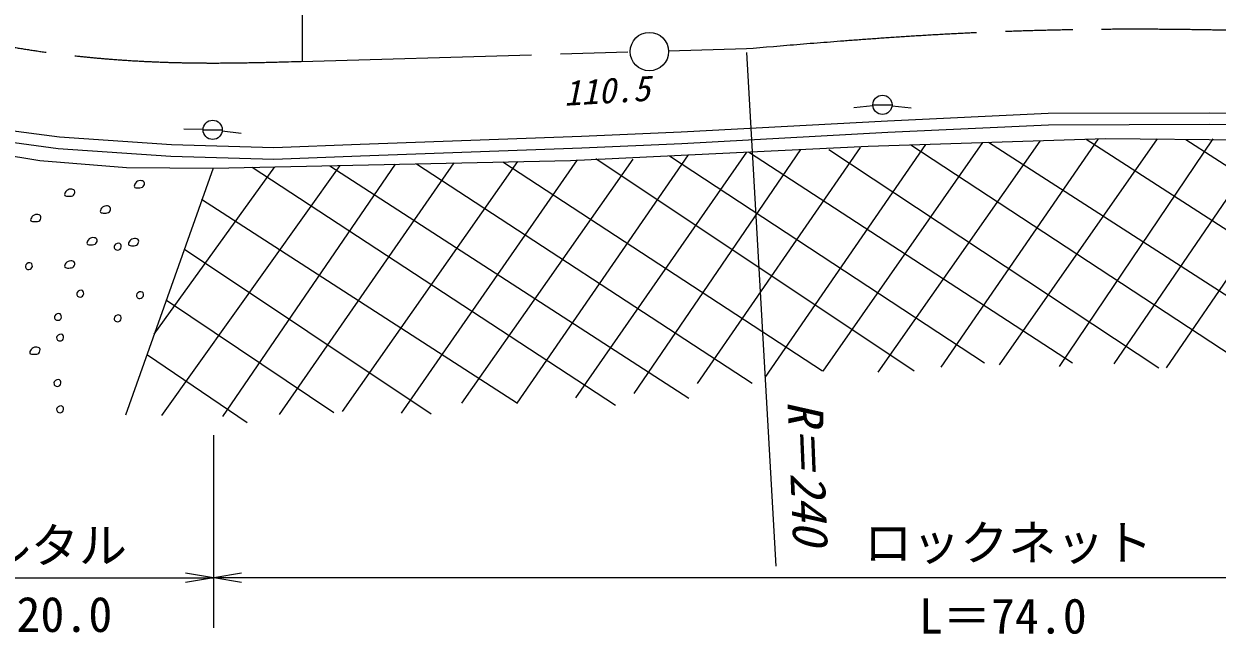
# Model space of a CAD drawing. Units: millimetres, scale not verified. Extents: x 40000 to 680000, y 20000 to 380000.
# Drawn here: x 239266 to 301332, y 240137 to 271857 of the extents above; entities that cross this region are included whole.
import ezdxf
from ezdxf.enums import TextEntityAlignment as Align

# ---------------------------------------------------------------- set-up
doc = ezdxf.new("R2010")
doc.units = ezdxf.units.MM
doc.header["$LTSCALE"] = 1000
doc.linetypes.add('CHAIN', pattern=[18.5, 12, -1.5, 3.5, -1.5])
for name, color, linetype, lineweight in [('M-BGD', 7, 'Continuous', 25), ('M-BMK', 2, 'CHAIN', 13), ('M-BMK-SRVR', 3, 'Continuous', 25), ('M-STR-HTXT', 7, 'Continuous', 13), ('M-STR-STR3', 7, 'Continuous', 25)]:
    doc.layers.add(name, color=color, linetype=linetype, lineweight=lineweight)
doc.styles.add('ＭＳ ゴシック', font='')
doc.styles.get('ＭＳ ゴシック').set_extended_font_data('MS Gothic')

msp = doc.modelspace()

# ---------------------------------------------------------------- linework, layer by layer
at = {"layer": 'M-BGD'}
for p, q in [((283423, 267599), (282433, 267499)), ((283424, 267650), (284424, 267650)), ((284423, 267599), (285413, 267489)), ((284183, 266823), (292551, 267210)), ((292551, 267210), (300949, 267236)), ((300949, 267236), (307722, 267133)), ((238072, 266388), (241112, 265981)), ((248583, 266359), (247583, 266379)), ((248586, 266350), (249586, 266350)), ((249583, 266289), (250573, 266179)), ((273456, 266241), (284183, 266823)), ((284213, 266224), (292566, 266610)), ((292566, 266610), (300945, 266636)), ((300945, 266636), (307700, 266533)), ((237976, 265796), (241052, 265383)), ((241112, 265981), (246942, 265588)), ((256757, 265605), (268271, 266017)), ((268271, 266017), (273456, 266241)), ((273485, 265641), (284213, 266224)), ((289132, 265691), (280825, 253804)), ((283178, 265499), (295534, 265896)), ((292116, 265760), (283678, 253756)), ((286982, 254018), (295162, 265884)), ((289447, 265701), (308279, 253590)), ((298217, 265878), (290000, 254137)), ((293138, 254041), (301124, 265878)), ((294526, 265864), (313413, 253685)), ((295534, 265896), (306253, 265797)), ((303905, 265807), (295966, 254184)), ((306757, 265783), (298676, 253970)), ((299698, 265855), (318499, 253732)), ((235364, 265534), (240099, 264755)), ((241052, 265383), (246913, 264988)), ((246942, 265588), (252273, 265434)), ((252273, 265434), (256757, 265605)), ((256779, 265005), (268295, 265418)), ((273827, 265050), (264900, 252140)), ((267695, 264755), (283178, 265499)), ((276848, 265195), (267966, 252425)), ((268295, 265418), (273485, 265641)), ((279670, 265331), (270985, 252639)), ((282774, 265427), (274289, 253162)), ((276953, 265200), (293803, 254232)), ((286162, 265595), (277807, 253471)), ((281134, 265332), (298296, 253970)), ((285395, 265570), (303144, 253923)), ((240099, 264755), (244612, 264387)), ((252295, 264425), (246028, 255729)), ((255693, 264498), (246432, 251498)), ((246913, 264988), (252276, 264833)), ((249118, 264357), (267695, 264755)), ((258574, 264560), (249593, 251451)), ((252276, 264833), (256779, 265005)), ((252564, 251546), (261655, 264626)), ((255177, 264487), (273861, 252401)), ((264948, 264696), (255820, 251712)), ((268038, 264785), (258887, 251617)), ((259684, 264583), (277141, 253186)), ((262048, 252140), (270961, 264833)), ((264175, 264680), (280802, 253828)), ((269012, 264856), (285579, 253828)), ((272855, 265003), (289240, 254232)), ((249118, 264357), (244554, 251522)), ((244612, 264387), (249118, 264357)), ((251142, 264401), (270034, 252045)), ((248500, 262741), (264948, 252140)), ((247620, 260150), (260455, 251593)), ((246693, 257488), (255393, 251665)), ((245695, 254659), (250876, 251142))]:
    msp.add_line(p, q, dxfattribs=at)
for centre in [(283924, 267650), (249086, 266350)]:
    msp.add_circle(centre, 500, dxfattribs=at)
for points, knots in [([(241608, 262897), (241519, 262896), (241419, 262895), (241391, 262943), (241365, 262989), (241404, 263080), (241453, 263144), (241518, 263229), (241601, 263266), (241701, 263268), (241779, 263270), (241868, 263249), (241902, 263191), (241939, 263126), (241910, 263016), (241856, 262959), (241797, 262897), (241710, 262897), (241608, 262897)], [0, 0, 0, 0, 1, 1, 1, 2, 2, 2, 3, 3, 3, 4, 4, 4, 5, 5, 5, 6, 6, 6, 6]), ([(245230, 263338), (245141, 263337), (245041, 263336), (245013, 263384), (244987, 263430), (245026, 263521), (245075, 263586), (245140, 263670), (245222, 263707), (245323, 263709), (245401, 263711), (245490, 263691), (245524, 263632), (245561, 263568), (245532, 263457), (245478, 263400), (245419, 263338), (245332, 263339), (245230, 263338)], [0, 0, 0, 0, 1, 1, 1, 2, 2, 2, 3, 3, 3, 4, 4, 4, 5, 5, 5, 6, 6, 6, 6]), ([(239844, 261581), (239755, 261581), (239655, 261579), (239627, 261628), (239601, 261674), (239640, 261765), (239689, 261829), (239754, 261913), (239836, 261951), (239937, 261953), (240015, 261954), (240104, 261934), (240138, 261875), (240175, 261811), (240145, 261700), (240091, 261643), (240033, 261581), (239946, 261582), (239844, 261581)], [0, 0, 0, 0, 1, 1, 1, 2, 2, 2, 3, 3, 3, 4, 4, 4, 5, 5, 5, 6, 6, 6, 6]), ([(243465, 262022), (243377, 262022), (243277, 262020), (243249, 262069), (243222, 262115), (243261, 262206), (243311, 262270), (243375, 262354), (243458, 262392), (243558, 262394), (243637, 262395), (243726, 262375), (243760, 262316), (243797, 262252), (243767, 262141), (243713, 262084), (243655, 262023), (243568, 262023), (243465, 262022)], [0, 0, 0, 0, 1, 1, 1, 2, 2, 2, 3, 3, 3, 4, 4, 4, 5, 5, 5, 6, 6, 6, 6]), ([(242769, 260374), (242680, 260373), (242580, 260372), (242552, 260420), (242526, 260466), (242565, 260557), (242614, 260622), (242679, 260706), (242761, 260743), (242862, 260745), (242940, 260747), (243029, 260727), (243063, 260668), (243100, 260604), (243071, 260493), (243017, 260436), (242958, 260374), (242871, 260375), (242769, 260374)], [0, 0, 0, 0, 1, 1, 1, 2, 2, 2, 3, 3, 3, 4, 4, 4, 5, 5, 5, 6, 6, 6, 6]), ([(244928, 260327), (244839, 260327), (244739, 260325), (244711, 260374), (244685, 260420), (244724, 260511), (244773, 260575), (244838, 260659), (244921, 260697), (245021, 260699), (245099, 260700), (245188, 260680), (245222, 260622), (245259, 260557), (245230, 260447), (245176, 260389), (245117, 260328), (245030, 260328), (244928, 260327)], [0, 0, 0, 0, 1, 1, 1, 2, 2, 2, 3, 3, 3, 4, 4, 4, 5, 5, 5, 6, 6, 6, 6]), ([(244077, 260111), (244026, 260128), (243984, 260170), (243968, 260219), (243956, 260259), (243962, 260304), (243984, 260343), (244037, 260434), (244183, 260489), (244263, 260436), (244327, 260393), (244348, 260280), (244309, 260204), (244268, 260123), (244160, 260083), (244077, 260111)], [0, 0, 0, 0, 1, 1, 1, 2, 2, 2, 3, 3, 3, 4, 4, 4, 5, 5, 5, 5]), ([(239457, 259097), (239406, 259114), (239364, 259156), (239348, 259205), (239336, 259246), (239341, 259291), (239364, 259329), (239416, 259420), (239563, 259475), (239642, 259422), (239707, 259379), (239728, 259266), (239689, 259190), (239648, 259109), (239540, 259069), (239457, 259097)], [0, 0, 0, 0, 1, 1, 1, 2, 2, 2, 3, 3, 3, 4, 4, 4, 5, 5, 5, 5]), ([(241608, 259167), (241519, 259166), (241419, 259165), (241391, 259213), (241365, 259259), (241404, 259350), (241453, 259414), (241518, 259499), (241601, 259536), (241701, 259538), (241779, 259540), (241868, 259519), (241902, 259461), (241939, 259396), (241910, 259286), (241856, 259229), (241797, 259167), (241710, 259167), (241608, 259167)], [0, 0, 0, 0, 1, 1, 1, 2, 2, 2, 3, 3, 3, 4, 4, 4, 5, 5, 5, 6, 6, 6, 6]), ([(242127, 257665), (242075, 257682), (242033, 257724), (242018, 257774), (242006, 257814), (242011, 257859), (242034, 257897), (242086, 257988), (242233, 258043), (242312, 257990), (242377, 257948), (242398, 257835), (242359, 257758), (242318, 257677), (242210, 257638), (242127, 257665)], [0, 0, 0, 0, 1, 1, 1, 2, 2, 2, 3, 3, 3, 4, 4, 4, 5, 5, 5, 5]), ([(245238, 257588), (245187, 257605), (245144, 257647), (245129, 257696), (245117, 257736), (245122, 257781), (245145, 257820), (245197, 257911), (245344, 257966), (245423, 257913), (245488, 257870), (245509, 257757), (245470, 257681), (245429, 257600), (245321, 257560), (245238, 257588)], [0, 0, 0, 0, 1, 1, 1, 2, 2, 2, 3, 3, 3, 4, 4, 4, 5, 5, 5, 5]), ([(240966, 256458), (240915, 256475), (240873, 256517), (240857, 256566), (240845, 256607), (240851, 256652), (240873, 256690), (240926, 256781), (241072, 256836), (241152, 256783), (241216, 256740), (241237, 256627), (241198, 256551), (241157, 256470), (241049, 256430), (240966, 256458)], [0, 0, 0, 0, 1, 1, 1, 2, 2, 2, 3, 3, 3, 4, 4, 4, 5, 5, 5, 5]), ([(244077, 256381), (244026, 256397), (243984, 256440), (243968, 256489), (243956, 256529), (243962, 256574), (243984, 256613), (244037, 256704), (244183, 256759), (244263, 256706), (244327, 256663), (244348, 256550), (244309, 256473), (244268, 256393), (244160, 256353), (244077, 256381)], [0, 0, 0, 0, 1, 1, 1, 2, 2, 2, 3, 3, 3, 4, 4, 4, 5, 5, 5, 5]), ([(241082, 255382), (241031, 255399), (240989, 255441), (240974, 255491), (240961, 255531), (240967, 255576), (240989, 255614), (241042, 255705), (241188, 255760), (241268, 255707), (241332, 255665), (241353, 255552), (241314, 255475), (241273, 255395), (241165, 255355), (241082, 255382)], [0, 0, 0, 0, 1, 1, 1, 2, 2, 2, 3, 3, 3, 4, 4, 4, 5, 5, 5, 5]), ([(239797, 254686), (239708, 254685), (239608, 254684), (239581, 254732), (239554, 254778), (239593, 254869), (239642, 254933), (239707, 255018), (239790, 255055), (239890, 255057), (239968, 255059), (240057, 255038), (240091, 254980), (240129, 254916), (240099, 254805), (240045, 254748), (239987, 254686), (239899, 254686), (239797, 254686)], [0, 0, 0, 0, 1, 1, 1, 2, 2, 2, 3, 3, 3, 4, 4, 4, 5, 5, 5, 6, 6, 6, 6]), ([(240943, 253022), (240891, 253039), (240849, 253081), (240834, 253130), (240822, 253171), (240827, 253216), (240850, 253254), (240902, 253345), (241049, 253400), (241128, 253347), (241193, 253304), (241214, 253191), (241175, 253115), (241134, 253034), (241026, 252994), (240943, 253022)], [0, 0, 0, 0, 1, 1, 1, 2, 2, 2, 3, 3, 3, 4, 4, 4, 5, 5, 5, 5]), ([(241082, 251652), (241031, 251669), (240989, 251711), (240974, 251761), (240961, 251801), (240967, 251846), (240989, 251884), (241042, 251975), (241188, 252030), (241268, 251977), (241332, 251934), (241353, 251821), (241314, 251745), (241273, 251664), (241165, 251625), (241082, 251652)], [0, 0, 0, 0, 1, 1, 1, 2, 2, 2, 3, 3, 3, 4, 4, 4, 5, 5, 5, 5])]:
    msp.add_open_spline(points, degree=3, knots=knots, dxfattribs=at)
at = {"layer": 'M-BMK'}
for p, q in [((253683, 269908), (270802, 270400)), ((272801, 270458), (276853, 270574))]:
    msp.add_line(p, q, dxfattribs=at)
for points, knots in [([(223974, 274548), (226880, 273617), (229787, 272686), (232742, 271923), (235484, 271214), (238268, 270650), (241078, 270297), (243512, 269992), (245966, 269847), (248419, 269826), (250174, 269810), (251928, 269859), (253683, 269908)], [0, 0, 0, 0, 1, 1, 1, 2, 2, 2, 3, 3, 3, 4, 4, 4, 4]), ([(276853, 270574), (280580, 270883), (284307, 271192), (288041, 271377), (291638, 271555), (295241, 271618), (298843, 271587), (302410, 271555), (305975, 271430), (309540, 271272), (312952, 271121), (316363, 270939), (319765, 270643), (323287, 270336), (326799, 269908), (330305, 269437), (332949, 269081), (335590, 268701), (338230, 268321)], [0, 0, 0, 0, 1, 1, 1, 2, 2, 2, 3, 3, 3, 4, 4, 4, 5, 5, 5, 6, 6, 6, 6])]:
    msp.add_open_spline(points, degree=3, knots=knots, dxfattribs=at)
at = {"layer": 'M-BMK-SRVR'}
msp.add_circle((271802, 270417), 1000, dxfattribs=at)
at = {"layer": 'M-STR-HTXT'}
for p, q in [((253763, 269909), (253733, 297297)), ((276845, 270372), (278378, 243668))]:
    msp.add_line(p, q, dxfattribs=at)
at = {"layer": 'M-STR-STR3'}
for p, q in [((249139, 240457), (249139, 250487)), ((249139, 243081), (250588, 243322)), ((229713, 243057), (249131, 243057)), ((249131, 243057), (247682, 243298)), ((249131, 243057), (247682, 242815)), ((249139, 243081), (322441, 243081)), ((249139, 243081), (250588, 242840))]:
    msp.add_line(p, q, dxfattribs=at)

# ---------------------------------------------------------------- texts
at = {"layer": 'M-BGD', "style": 'ＭＳ ゴシック', "oblique": 15}
msp.add_text('110.5', height=1320, rotation=3.392, dxfattribs=at).set_placement((267404, 267202), align=Align.BOTTOM_LEFT)
at = {"layer": 'M-STR-HTXT', "style": 'ＭＳ ゴシック', "oblique": 15}
msp.add_text('R＝240', height=1833, rotation=272.314, dxfattribs=at).set_placement((278434, 252233), align=Align.BOTTOM_LEFT)
at = {"layer": 'M-STR-STR3', "style": 'ＭＳ ゴシック'}
for s, p in [('モルタル', (234629, 243285)), ('ロックネット', (282970, 243422)), ('L＝20.0', (235133, 239699)), ('L＝74.0', (285817, 239617))]:
    msp.add_text(s, height=1833, dxfattribs=at).set_placement(p, align=Align.BOTTOM_LEFT)

doc.saveas('drawing.dxf')
